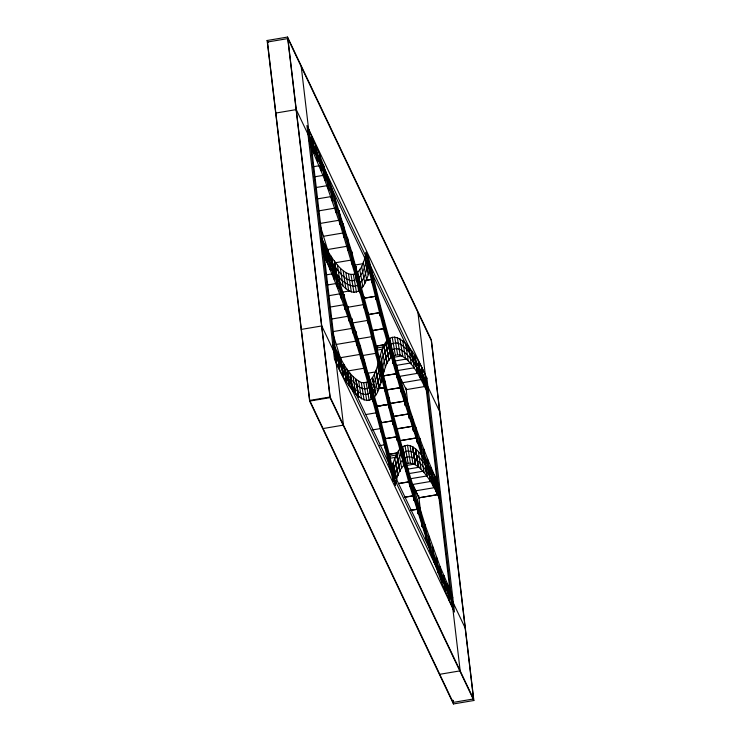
<?xml version="1.0" encoding="UTF-8"?>
<svg xmlns="http://www.w3.org/2000/svg" width="741" height="741" viewBox="0 0 741 741"><rect width="100%" height="100%" fill="white"/><g stroke="black" fill="none" stroke-linecap="round" stroke-linejoin="round"><path stroke-width="1.11" d="M452.77 608.028L441.756 582.445L430.123 550.841L409.792 485.911L393.073 424.232L368.351 323.78L368.416 313.591M372.612 330.199L372.408 339.841L372.473 329.652M376.196 299.725L376.261 289.536L368.157 256.201L367.758 265L371.936 282.432L384.514 332.2L401.177 391.859L421.314 453.844L432.753 483.484L440.024 499.851L438.033 483.345M380.253 315.786L380.318 305.598L376.261 289.536L376.058 299.179M323.382 254.209L321.399 237.704L328.671 254.08L340.11 283.71L360.237 345.695L376.9 405.355L389.479 455.122L393.656 472.554L393.258 481.354L381.096 431.957L381.161 421.768M385.357 438.376L385.163 448.018L385.227 437.829M388.942 407.902L389.006 397.713L368.351 313.323L351.623 251.653L331.292 186.713L319.667 155.11L308.645 129.527M392.999 423.963L393.063 413.774L389.006 397.713L388.803 407.355M372.408 339.841L372.538 329.921M376.122 299.457L376.261 289.536M385.163 448.018L385.292 438.098M388.877 407.633L389.006 397.713M372.001 282.701L372.204 273.059L371.871 282.145M376.798 347.233L376.465 356.319L376.66 346.677M384.755 390.887L384.95 381.245L384.616 390.322M389.544 455.409L389.21 464.496L389.414 454.854M371.936 282.432L372.204 273.059M376.465 356.319L376.734 346.945M384.681 390.609L384.95 381.245M389.21 464.496L389.479 455.122M367.823 265.287L368.157 256.201M380.578 373.464L380.846 364.09M393.258 481.354L393.591 472.267M380.504 373.177L380.911 364.377M321.399 237.704C330.486 260.248 356.754 299.271 366.249 252.162L369.676 269.039C367.712 278.459 361.803 297.623 348.715 290.731C342.138 286.508 337.757 279.792 333.598 273.346C326.772 262.518 320.825 251.06 321.455 237.833M368.527 263.416C366.082 271.623 364.146 282.441 355.411 286.248M336.136 362.386L334.145 345.88C341.323 358.977 347.251 375.326 361.312 382.513C375.483 384.598 377.308 364.137 380.466 354.819C391.517 312.563 418.378 357.579 425.343 375.279M425.278 375.168L427.27 391.674C420.091 378.577 414.163 362.229 400.112 355.041C385.931 352.957 384.116 373.418 380.948 382.745C369.898 424.991 343.037 379.976 336.081 362.275M439.959 499.721C440.756 484.438 432.568 471.508 424.584 459.244C420.656 453.9 416.423 448.092 410.023 445.6C397.685 443.22 394.231 459.726 391.739 468.516L395.175 485.392C404.66 438.292 430.938 477.306 440.024 499.851M392.887 474.147C394.721 467.126 396.676 459.716 401.576 454.14M374.594 389.081L378.225 381.8L381.282 371.593A541.412 64.356 80.4 0 1 426.631 386.209M374.585 389.09C357.616 408.921 341.897 367.082 335.432 356.81M390.979 344.167C384.255 349.326 382.291 358.218 380.133 365.961A541.412 64.356 80.4 0 1 334.793 351.345M401.594 454.113L406.012 451.306L408.421 451.01M390.998 344.157L395.666 342.833M267.14 40.496L287.554 37.05L431.364 339.915L473.86 700.504L453.446 703.95L309.636 401.085L267.14 40.496L268.131 42.58M287.888 38.578L267.473 42.024L309.71 400.427L453.112 702.422L473.527 698.976L431.29 340.573L287.888 38.578L330.125 396.981L473.527 698.976M275.847 113.049L296.261 109.603L439.663 411.598M312.776 166.827L319.584 165.678M314.24 176.877L323.317 175.348M315.768 187.575L327.105 185.658M317.343 198.894L332.088 196.411M317.843 211.018L334.858 208.147M320.658 223.356L338.804 220.299M323.502 236.277L343.926 232.831M327.522 249.56L346.807 246.308M334.969 262.814L351.984 259.943M355.736 264.917L362.544 263.768M326.661 274.809L332.329 273.855M326.985 285.053L336.062 283.525M365.193 280.357L372.028 279.311C390.479 352.086 408.597 425.63 439.376 494.386A541.412 64.356 80.4 0 0 394.027 479.77M365.239 280.543L372.047 279.403M343.129 292.028L349.937 290.88M328.513 295.752L339.86 293.834M363.674 298.16L376.169 296.15M363.72 298.345L376.196 296.243M330.097 307.07L343.704 304.773M348.363 307.172L363.109 304.681M331.727 319.01L347.603 316.324M367.823 314.582L380.3 312.48M368.981 314.48L380.346 312.656M301.337 329.402L321.761 325.957L465.153 627.951M353.605 322.78L368.351 320.297M333.404 331.533L352.688 328.282M371.973 330.56L384.468 328.541L372.019 330.736M357.708 339.026L372.454 336.534M336.257 344.454L355.532 341.203M376.113 346.075L385.19 344.537M376.141 346.158L385.237 344.704M376.345 348.066L384.31 346.705M376.604 350.215L382.291 349.224M340.276 357.736L359.552 354.485M362.942 355.485L376.558 353.188M393.777 357.273L402.845 355.736M394.462 361.062L406.948 358.959M347.724 370.991L364.739 368.12M396.398 365.387L411.144 362.895M367.351 373.288L376.428 371.76M397.296 370.63L414.312 367.758M383.227 375.798L395.731 373.77M383.273 375.956L395.75 373.844M399.418 376.391L418.702 373.14M402.771 382.671L420.925 379.605M377.947 388.543L384.755 387.395M309.71 400.427L330.125 396.981M309.636 401.085L330.051 397.639L473.86 700.504M386.181 389.97L400.927 387.487M386.209 390.053L400.974 387.636M425.491 386.394L406.207 389.655A541.412 64.356 80.4 0 0 399.899 377.243M390.248 403.41L403.882 401.187M390.294 403.549L403.901 401.252M388.895 404.234L376.419 406.337L388.923 404.327C406.318 471.424 423.583 539.161 452.121 602.563M376.465 406.522L388.942 404.419M365.646 414.58L376.993 412.672M393.147 416.47L409.023 413.793M393.165 416.535L409.069 413.923M323.067 428.548L343.481 425.102L301.244 66.699M380.568 422.759L391.933 420.934L381.745 422.75M372.028 430.002L379.966 428.659M397.13 428.752L413.033 426.14M397.176 428.882L413.052 426.205M384.718 438.737L397.195 436.634M384.746 438.82L397.241 436.801M399.945 440.626L415.84 438.005M399.983 440.747L415.868 438.07M379.531 445.665L385.2 444.711M388.868 454.252L397.963 452.797M388.905 454.418L397.982 452.881M389.099 456.243L397.065 454.881M389.349 458.392L396.176 457.216M406.522 465.45L415.599 463.922M407.217 469.238L419.693 467.136M409.143 473.564L423.889 471.072M410.042 478.806L427.057 475.935M409.588 481.678L398.241 483.595L409.634 481.835M431.457 481.317L412.172 484.568A541.412 64.356 80.4 0 1 418.961 497.832L438.246 494.571M415.525 490.848L434.8 487.597M404.605 497.192L413.682 495.664M404.632 497.267L413.728 495.812M418.943 497.785L438.227 494.534M410.94 510.243L416.609 509.289M410.959 510.317L416.655 509.438M439.756 674.301L460.17 670.855L417.933 312.452M355.384 286.258C337.303 285.563 330.81 261.397 322.687 248.633A541.412 64.356 80.4 0 1 393.388 478.417M395.694 342.842L398.204 343.296M408.448 451.019L410.949 451.473M398.232 343.305L400.853 344.5M410.977 451.482L413.608 452.677M400.89 344.519C413.117 353.262 419.249 367.814 425.982 380.744M413.635 452.695C425.862 461.439 431.994 476 438.737 488.921A541.412 64.356 80.4 0 1 368.027 259.137M308.617 139.725L428.594 392.406M332.82 345.158L452.807 597.83M309.293 134.992C342.323 209.221 361.284 288.721 380.772 367.314A541.412 64.356 80.4 0 0 451.482 597.098M368.351 313.323L368.351 323.78L356.199 278.292L340.249 224.69L324.929 180.239L310.581 145.921L308.71 129.656M380.318 316.055L380.318 305.598C396.305 365.822 412.32 426.538 438.088 483.456M323.326 254.098C349.094 311.025 365.109 371.732 381.096 431.957L381.096 421.499M415.423 490.116L418.961 497.832M393.073 424.232L393.063 413.774L409.245 473.462L425.065 524.878L440.173 566.874L450.834 591.633L452.714 607.898M413.589 485.855L415.386 490.033M388.923 404.327L380.642 370.25A541.412 64.356 80.4 0 0 309.933 140.457M367.888 262.064L372.028 279.311M393.527 475.49C374.038 396.898 355.078 317.398 322.039 243.168A541.412 64.356 80.4 0 0 367.388 257.794M378.994 360.339L382.421 377.215M366.249 252.162L369.648 269.122M364.822 257.516L368.175 274.642M383.847 371.871L380.494 354.735M379.022 360.256L382.402 377.308M377.567 365.693L380.976 382.652M393.193 463.079L396.602 480.048L393.239 462.912M391.767 468.432L395.175 485.392M393.212 462.995L396.602 480.048M382.06 350.104L385.413 367.23M363.257 262.147L366.61 279.283M394.805 458.281L398.167 475.407M379.299 387.599L376.002 370.324L379.355 387.46M376.002 370.324L379.327 387.534M383.819 346.038L387.117 363.303L383.875 345.917M361.552 266.075L364.85 283.34M396.565 454.214L399.871 471.48L396.63 454.094M374.298 374.251L377.54 391.637M383.847 345.973L387.117 363.303M396.592 454.15L399.871 471.48M385.718 342.713L388.96 360.107L385.783 342.62M398.463 450.889L401.705 468.284M359.709 269.27L362.886 286.758M375.631 394.934L372.454 377.447L375.696 394.842M385.746 342.657L388.96 360.107M372.454 377.447L375.668 394.897M387.756 340.147L390.933 357.625L387.821 340.073M403.678 465.811L400.575 448.249M357.736 271.752L360.839 289.305M370.481 379.929L373.659 397.408M387.793 340.1L390.933 357.625M389.933 338.331L393.036 355.884M405.79 464.061L402.752 446.462M355.634 273.494L358.663 291.102M371.417 399.279L368.379 381.671L371.491 399.232M368.379 381.671L371.454 399.26M392.23 337.266L395.268 354.865M404.984 445.443L408.022 463.042M353.392 274.513L356.43 292.111M366.147 382.689L369.185 400.288M394.666 336.96L397.63 354.587M410.375 462.764L407.494 445.146M351.039 274.791L353.92 292.408M363.785 382.967L366.749 400.594M400.112 355.041L397.315 337.442M412.857 463.218L410.06 445.619M348.557 274.337L351.354 291.935M361.312 382.513L364.1 400.112M402.706 356.226L400.001 338.683M412.663 446.804L415.451 464.403L412.746 446.86M345.964 273.151L348.668 290.694M358.709 381.328L361.506 398.927M412.7 446.823L415.451 464.403M402.715 340.601L405.42 358.144M415.46 448.777L418.165 466.321L415.553 448.851M343.25 271.243L345.862 288.703M358.616 396.88L355.995 379.42L358.709 396.954M415.506 448.805L418.165 466.321M355.995 379.42L358.663 396.926M405.623 343.315L408.245 360.784M418.378 451.491L420.99 468.96M340.425 268.594L343.046 286.063M353.179 376.771L355.699 394.138M408.652 346.788L411.172 364.155M423.917 472.332L421.499 455.085M337.498 265.222L340.017 282.59M352.67 390.646L350.243 373.399L352.762 390.766M350.243 373.399L352.716 390.711M414.2 368.24L411.885 351.151M424.528 459.179L426.955 476.417L424.639 459.327M336.785 278.227L334.469 261.138L336.886 278.375M349.53 386.404L347.214 369.314L349.632 386.552M424.584 459.244L426.955 476.417M334.469 261.138L336.831 278.31M347.214 369.314L349.585 386.487M415.016 355.958L417.331 373.047L415.127 356.125M430.086 481.224L427.872 464.301M333.543 273.253L331.338 256.33L333.654 273.429M346.297 381.43L344.083 364.507L346.399 381.606M415.071 356.032L417.331 373.047M331.338 256.33L333.598 273.346M344.083 364.507L346.343 381.522M418.35 361.636L420.555 378.558L418.461 361.83M431.095 469.813L433.309 486.735M328.115 250.819L330.208 267.547M342.963 375.724L340.86 358.996L343.074 375.919M418.406 361.728L420.555 378.558M340.86 358.996L343.018 375.826M421.768 368.045L423.871 384.774L421.879 368.268M434.522 476.222L436.625 492.95L434.634 476.444M326.781 261.119L324.799 244.613L326.892 261.332M339.535 369.296L337.544 352.79L339.647 369.509M421.824 368.147L423.871 384.774M434.578 476.324L436.625 492.95M324.799 244.613L326.837 261.23M337.544 352.79L339.591 369.407M425.918 386.774L450.13 592.207M453.038 700.504L453.446 703.95M452.844 700.125L453.112 702.422M406.022 388.062L408.05 405.234M418.702 495.673L420.86 513.985M311.285 145.347L335.497 350.78M287.554 37.05L330.051 397.639M449.111 600.053L447.36 584.056L449.231 600.312M436.366 491.876L434.606 475.87L436.486 492.135M324.938 245.419L326.809 261.684L325.049 245.679M312.183 137.242L314.064 153.507L312.304 137.502M447.36 584.056L449.176 600.191M434.606 475.87L436.421 492.015M324.993 245.549L326.809 261.684M312.239 137.363L314.064 153.507M445.443 591.513L443.803 575.794L445.554 591.79M432.688 483.327L431.049 467.617L432.809 483.614M328.606 253.941L330.366 269.937L328.726 254.228M315.861 145.764L317.611 161.76L315.981 146.051M443.803 575.794L445.498 591.661M431.049 467.617L432.753 483.484M328.671 254.08L330.366 269.937M315.916 145.903L317.611 161.76M441.692 582.287L440.173 566.874L441.812 582.593M428.937 474.11L427.427 458.698L429.067 474.416M332.357 263.138L333.987 278.857L332.477 263.453M319.603 154.962L321.242 170.68L319.723 155.277M440.173 566.874L441.756 582.445M427.427 458.698L429.002 474.268M332.413 263.287L333.987 278.857M319.667 155.11L321.242 170.68M437.875 572.385L436.486 557.315L437.996 572.719M425.121 464.209L423.732 449.139L425.251 464.542M336.164 273.012L337.683 288.416L336.294 273.346M323.419 164.835L324.929 180.239L323.539 165.169M436.486 557.315L437.94 572.561M423.732 449.139L425.186 464.385M336.229 273.17L337.683 288.416M323.484 164.993L324.929 180.239M433.994 561.845L432.735 547.117L434.124 562.187M421.249 453.659L419.98 438.941L421.37 454.011M340.045 283.544L341.434 298.614L340.165 283.896M327.29 175.367L328.68 190.437L327.42 175.719M432.735 547.117L434.059 562.021M419.98 438.941L421.314 453.844M340.11 283.71L341.434 298.614M327.355 175.534L328.68 190.437M430.058 550.656L428.928 536.299L430.188 551.026M417.313 442.47L416.173 428.122L417.442 442.849M343.972 294.714L345.241 309.432L344.102 295.085M331.227 186.537L332.496 201.256L331.357 186.908M428.928 536.299L430.123 550.841M416.173 428.122L417.378 442.664M344.037 294.89L345.241 309.432M331.292 186.713L332.496 201.256M426.075 538.837L425.065 524.878L426.205 539.226M413.33 430.66L412.32 416.701L413.459 431.049M347.964 306.505L349.094 320.862L348.094 306.894M335.21 198.329L336.349 212.676L335.34 198.718M425.065 524.878L426.14 539.04M412.32 416.701L413.395 430.864M348.029 306.7L349.094 320.862M335.275 198.523L336.349 212.676M422.046 526.416L421.166 512.865L422.175 526.823M409.291 418.239L408.421 404.688L409.421 418.646M351.994 318.908L353.003 332.866L352.123 319.315M339.248 210.731L340.249 224.69L339.378 211.139M421.166 512.865L422.111 526.619M408.421 404.688L409.356 418.443M352.058 319.112L353.003 332.866M339.313 210.935L340.249 224.69M417.97 513.402L417.229 500.277L418.1 513.828M405.216 405.225L404.475 392.1L405.355 405.651M356.069 331.903L356.94 345.454L356.199 332.339M343.315 223.726L344.195 237.277L343.444 224.153M417.229 500.277L418.035 513.615M404.475 392.1L405.29 405.438M356.134 332.116L356.94 345.454M343.379 223.939L344.195 237.277M413.858 499.814L413.246 487.133L413.997 500.258M401.113 391.637L400.501 378.957L401.242 392.082M360.172 345.473L360.913 358.598L360.302 345.917M347.427 237.296L348.168 250.421L347.557 237.741M413.246 487.133L413.932 500.036M400.501 378.957L401.177 391.859M360.237 345.695L360.913 358.598M347.492 237.518L348.168 250.421M409.727 485.67L409.245 473.462L409.856 486.133M396.972 377.493L396.5 365.285L397.111 377.956M364.303 359.598L364.915 372.269L364.442 360.061M351.558 251.421L352.17 264.092L351.697 251.884M409.245 473.462L409.792 485.911M396.5 365.285L397.046 377.725M364.377 359.83L364.915 372.269M351.623 251.653L352.17 264.092M405.568 470.989L405.225 459.263L405.697 471.471M392.813 362.812L392.471 351.086L392.952 363.294M368.472 374.261L368.944 386.469L368.601 374.742M355.717 266.084L356.199 278.292L355.856 266.565M405.225 459.263L405.633 471.239M392.471 351.086L392.878 363.062M368.536 374.492L368.944 386.469M355.782 266.315L356.199 278.292M401.39 455.798L401.177 444.572L401.52 456.299M388.636 347.622L388.432 336.395L388.775 348.122M372.64 389.433L372.982 401.159L372.779 389.933M359.894 281.256L360.237 292.982L360.033 281.756M401.177 444.572L401.455 456.058M388.432 336.395L388.701 347.881M372.714 389.683L372.982 401.159M359.959 281.497L360.237 292.982M397.195 440.117L397.13 429.4L397.333 440.636M384.449 331.94L384.375 321.224L384.588 332.45M376.836 405.105L377.039 416.331L376.965 405.614M364.081 296.928L364.294 308.154L364.22 297.437M397.13 429.4L397.269 440.376M384.375 321.224L384.514 332.2M376.9 405.355L377.039 416.331M364.155 297.178L364.294 308.154M393.063 413.774L393.138 424.491M380.318 305.598L380.392 316.314M381.031 421.24L381.096 431.957M368.277 313.063L368.351 323.78M332.931 333.802A541.412 64.356 80.4 0 1 340.897 359.83M320.51 226.672A541.412 64.356 80.4 0 1 328.458 252.7M384.774 387.487L377.966 388.636L384.801 387.58M426.918 378.197L306.941 125.525L334.497 359.357L454.474 612.038L426.918 378.197"/></g></svg>
